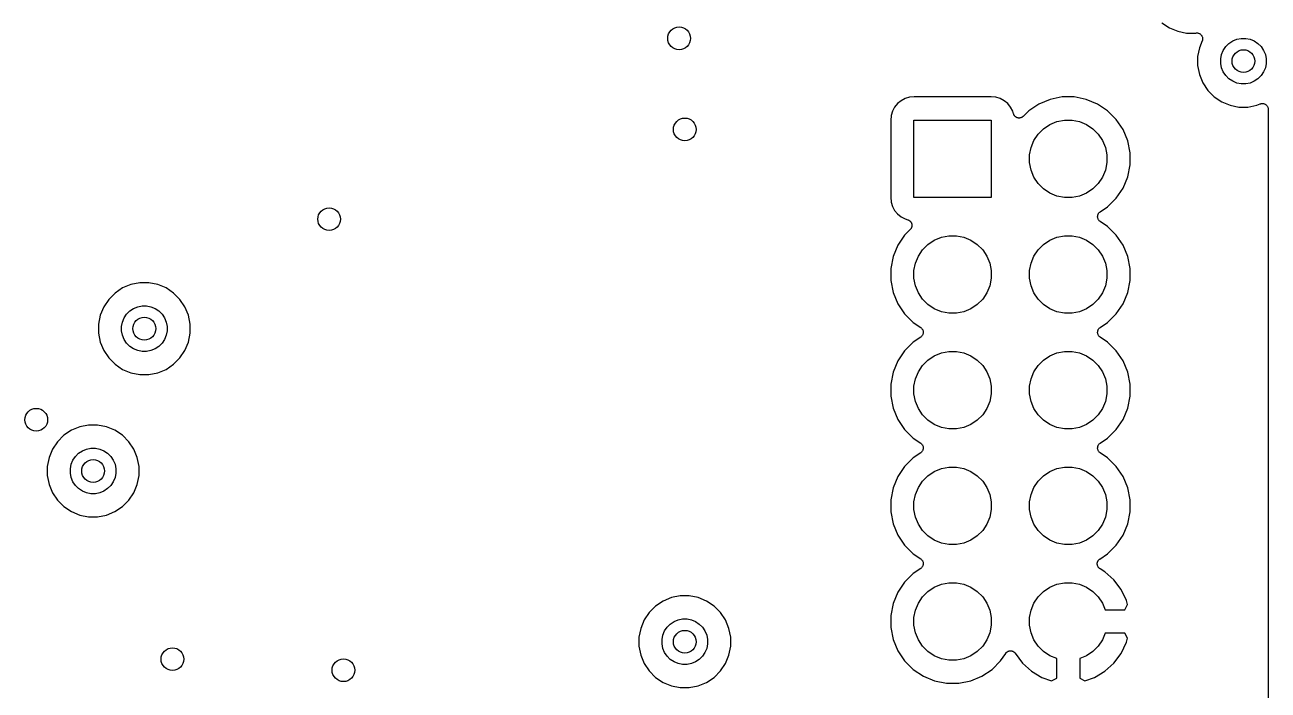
# Model space of a CAD drawing. Extents: x -4.4 to 94.4, y -84.4 to 14.4.
# Drawn here: x 67.12 to 94.44, y -41.69 to -27.08 of the extents above; entities that cross this region are included whole.
import ezdxf

# ---------------------------------------------------------------- set-up
doc = ezdxf.new("R2010")
doc.units = 0
doc.layers.add('BLACK', color=7, linetype='CONTINUOUS')

msp = doc.modelspace()

# ---------------------------------------------------------------- linework, layer by layer
at = {"layer": 'BLACK', "linetype": 'CONTINUOUS'}
for p, q in [((92.1074, -27.033), (92.2725, -27.1433)), ((92.2725, -27.1433), (92.456, -27.2193)), ((92.456, -27.2193), (92.6507, -27.258)), ((92.6507, -27.258), (92.8493, -27.258)), ((92.8493, -27.258), (92.8508, -27.2577)), ((92.8508, -27.2577), (92.852, -27.2575)), ((92.852, -27.2575), (92.8526, -27.2574)), ((92.852, -27.2575), (92.852, -27.2575)), ((92.852, -27.2575), (92.852, -27.2575)), ((92.8526, -27.2574), (92.8646, -27.2563)), ((92.8646, -27.2563), (92.8767, -27.2553)), ((92.8767, -27.2553), (92.877, -27.2553)), ((92.877, -27.2553), (92.8773, -27.2553)), ((92.8773, -27.2553), (92.8893, -27.2566)), ((92.8893, -27.2566), (92.9013, -27.2579)), ((92.9013, -27.2579), (92.9016, -27.258)), ((92.9016, -27.258), (92.9019, -27.258)), ((92.9019, -27.258), (92.9133, -27.2616)), ((92.9133, -27.2616), (92.925, -27.2653)), ((92.925, -27.2653), (92.9253, -27.2654)), ((92.9253, -27.2654), (92.9255, -27.2655)), ((92.9255, -27.2655), (92.936, -27.2712)), ((92.936, -27.2712), (92.9468, -27.2771)), ((92.9468, -27.2771), (92.947, -27.2773)), ((92.947, -27.2773), (92.9473, -27.2774)), ((92.9473, -27.2774), (92.9564, -27.2851)), ((92.9564, -27.2851), (92.9659, -27.2929)), ((92.9659, -27.2929), (92.966, -27.2931)), ((92.966, -27.2931), (92.9663, -27.2933)), ((92.9663, -27.2933), (92.9737, -27.3026)), ((92.9737, -27.3026), (92.9815, -27.3122)), ((92.9815, -27.3122), (92.9816, -27.3124)), ((92.9816, -27.3124), (92.9818, -27.3126)), ((92.9818, -27.3126), (92.9874, -27.3233)), ((92.9307, -27.581), (92.892, -27.7757)), ((92.9929, -27.4309), (92.9307, -27.581)), ((92.9874, -27.3233), (92.9931, -27.3341)), ((92.9965, -27.4192), (92.9929, -27.4309)), ((92.9931, -27.3341), (92.9932, -27.3343)), ((92.9932, -27.3343), (92.9933, -27.3346)), ((92.9933, -27.3346), (92.9967, -27.3461)), ((93, -27.4077), (92.9965, -27.4192)), ((92.9967, -27.3461), (93.0002, -27.3578)), ((93.0001, -27.4074), (93, -27.4077)), ((93.0013, -27.395), (93.0001, -27.4071)), ((93.0001, -27.4071), (93.0001, -27.4074)), ((93.0002, -27.3578), (93.0002, -27.3581)), ((93.0002, -27.3581), (93.0003, -27.3583)), ((93.0003, -27.3583), (93.0014, -27.3703)), ((93.0026, -27.383), (93.0013, -27.395)), ((93.0014, -27.3703), (93.0026, -27.3825)), ((93.0026, -27.3825), (93.0026, -27.3828)), ((93.0026, -27.3828), (93.0026, -27.383)), ((93.4569, -27.6382), (93.5116, -27.5563)), ((93.5116, -27.5563), (93.5813, -27.4866)), ((93.5813, -27.4866), (93.6632, -27.4319)), ((93.6632, -27.4319), (93.7542, -27.3942)), ((93.7542, -27.3942), (93.8508, -27.375)), ((93.8508, -27.375), (93.9493, -27.375)), ((93.9493, -27.375), (94.0459, -27.3942)), ((94.0459, -27.3942), (94.1368, -27.4319)), ((94.1368, -27.4319), (94.2187, -27.4866)), ((94.2187, -27.4866), (94.2884, -27.5563)), ((94.2884, -27.5563), (94.3431, -27.6382)), ((92.892, -27.7757), (92.892, -27.9743)), ((93.4, -27.8258), (93.4192, -27.7292)), ((93.4, -27.9242), (93.4, -27.8258)), ((93.4192, -27.7292), (93.4569, -27.6382)), ((94.3431, -27.6382), (94.3808, -27.7292)), ((94.3808, -27.7292), (94.4, -27.8258)), ((94.4, -27.8258), (94.4, -27.9242)), ((92.892, -27.9743), (92.9307, -28.169)), ((93.4192, -28.0208), (93.4, -27.9242)), ((93.4569, -28.1118), (93.4192, -28.0208)), ((93.5116, -28.1937), (93.4569, -28.1118)), ((94.3431, -28.1118), (94.2884, -28.1937)), ((94.3808, -28.0208), (94.3431, -28.1118)), ((94.4, -27.9242), (94.3808, -28.0208)), ((92.9307, -28.169), (93.0067, -28.3525)), ((93.0067, -28.3525), (93.117, -28.5176)), ((93.5813, -28.2634), (93.5116, -28.1937)), ((93.6632, -28.3181), (93.5813, -28.2634)), ((93.7542, -28.3558), (93.6632, -28.3181)), ((93.8508, -28.375), (93.7542, -28.3558)), ((93.9493, -28.375), (93.8508, -28.375)), ((94.0459, -28.3558), (93.9493, -28.375)), ((94.1368, -28.3181), (94.0459, -28.3558)), ((94.2187, -28.2634), (94.1368, -28.3181)), ((94.2884, -28.1937), (94.2187, -28.2634)), ((86.5604, -28.6694), (86.4647, -28.6984)), ((86.6662, -28.6589), (86.5604, -28.6694)), ((88.3538, -28.6589), (86.6662, -28.6589)), ((88.4596, -28.6693), (88.3538, -28.6589)), ((88.5553, -28.6984), (88.4596, -28.6693)), ((89.9162, -28.662), (89.6539, -28.7142)), ((90.1837, -28.662), (89.9162, -28.662)), ((90.4461, -28.7142), (90.1837, -28.662)), ((93.117, -28.5176), (93.2574, -28.658)), ((93.2574, -28.658), (93.4225, -28.7683)), ((86.2356, -28.8864), (86.1884, -28.9747)), ((86.2991, -28.8091), (86.2356, -28.8864)), ((86.3764, -28.7456), (86.2991, -28.8091)), ((86.4647, -28.6984), (86.3764, -28.7456)), ((88.6436, -28.7456), (88.5553, -28.6984)), ((88.7209, -28.8091), (88.6436, -28.7456)), ((88.7844, -28.8864), (88.7209, -28.8091)), ((88.8316, -28.9747), (88.7844, -28.8864)), ((89.4067, -28.8166), (89.1843, -28.9652)), ((89.6539, -28.7142), (89.4067, -28.8166)), ((90.6933, -28.8166), (90.4461, -28.7142)), ((90.9157, -28.9652), (90.6933, -28.8166)), ((93.4225, -28.7683), (93.606, -28.8443)), ((93.606, -28.8443), (93.8007, -28.883)), ((93.8007, -28.883), (93.9993, -28.883)), ((93.9993, -28.883), (94.194, -28.8443)), ((94.194, -28.8443), (94.2664, -28.8143)), ((94.2664, -28.8143), (94.2674, -28.8139)), ((94.2674, -28.8139), (94.268, -28.8136)), ((94.2674, -28.8139), (94.2674, -28.8139)), ((94.2674, -28.8139), (94.2674, -28.8139)), ((94.268, -28.8136), (94.2798, -28.8102)), ((94.2798, -28.8102), (94.2912, -28.8069)), ((94.2912, -28.8069), (94.2915, -28.8068)), ((94.2915, -28.8068), (94.2919, -28.8067)), ((94.2919, -28.8067), (94.304, -28.8057)), ((94.304, -28.8057), (94.3159, -28.8046)), ((94.3159, -28.8046), (94.3162, -28.8047)), ((94.3162, -28.8047), (94.3166, -28.8046)), ((94.3166, -28.8046), (94.3285, -28.806)), ((94.3285, -28.806), (94.3405, -28.8072)), ((94.3405, -28.8072), (94.3409, -28.8073)), ((94.3409, -28.8073), (94.3412, -28.8074)), ((94.3412, -28.8074), (94.3526, -28.811)), ((94.3526, -28.811), (94.3642, -28.8145)), ((94.3642, -28.8145), (94.3645, -28.8147)), ((94.3645, -28.8147), (94.3648, -28.8148)), ((94.3648, -28.8148), (94.3754, -28.8206)), ((94.3754, -28.8206), (94.386, -28.8263)), ((94.386, -28.8263), (94.3863, -28.8265)), ((94.3863, -28.8265), (94.3866, -28.8267)), ((94.3866, -28.8267), (94.3958, -28.8345)), ((94.3958, -28.8345), (94.4051, -28.8421)), ((94.4051, -28.8421), (94.4053, -28.8424)), ((94.4053, -28.8424), (94.4056, -28.8426)), ((94.4056, -28.8426), (94.4131, -28.852)), ((94.4131, -28.852), (94.4208, -28.8613)), ((94.4208, -28.8613), (94.4209, -28.8616)), ((94.4209, -28.8616), (94.4211, -28.8619)), ((94.4211, -28.8619), (94.4268, -28.8726)), ((94.4268, -28.8726), (94.4324, -28.8832)), ((94.4324, -28.8832), (94.4325, -28.8835)), ((94.4325, -28.8835), (94.4327, -28.8838)), ((94.4327, -28.8838), (94.4361, -28.8955)), ((94.4361, -28.8955), (94.4396, -28.907)), ((94.4396, -28.907), (94.4396, -28.9073)), ((94.4396, -28.9073), (94.4397, -28.9076)), ((94.4397, -28.9076), (94.4408, -28.9197)), ((94.4408, -28.9197), (94.442, -28.9316)), ((94.442, -28.9316), (94.442, -84.315)), ((86.1593, -29.0704), (86.1489, -29.1762)), ((86.1489, -29.1762), (86.1489, -30.8638)), ((86.1884, -28.9747), (86.1593, -29.0704)), ((86.66, -30.87), (86.66, -29.17)), ((86.66, -29.17), (88.36, -29.17)), ((88.36, -29.17), (88.36, -30.87)), ((88.85, -29.0352), (88.8316, -28.9747)), ((88.8522, -29.0407), (88.85, -29.0352)), ((88.8539, -29.0464), (88.8522, -29.0407)), ((88.857, -29.0521), (88.8539, -29.0464)), ((88.8595, -29.0581), (88.857, -29.0521)), ((88.8627, -29.0631), (88.8595, -29.0581)), ((88.8655, -29.0683), (88.8627, -29.0631)), ((88.8696, -29.0734), (88.8655, -29.0683)), ((88.8732, -29.0788), (88.8696, -29.0734)), ((88.8774, -29.083), (88.8732, -29.0788)), ((88.8811, -29.0876), (88.8774, -29.083)), ((88.8861, -29.0917), (88.8811, -29.0876)), ((88.8907, -29.0963), (88.8861, -29.0917)), ((88.8956, -29.0996), (88.8907, -29.0963)), ((88.9001, -29.1034), (88.8956, -29.0996)), ((88.9059, -29.1065), (88.9001, -29.1034)), ((88.9113, -29.1102), (88.9059, -29.1065)), ((88.9167, -29.1125), (88.9113, -29.1102)), ((88.9219, -29.1153), (88.9167, -29.1125)), ((88.9281, -29.1172), (88.9219, -29.1153)), ((88.9341, -29.1197), (88.9281, -29.1172)), ((88.9399, -29.1209), (88.9341, -29.1197)), ((88.9455, -29.1227), (88.9399, -29.1209)), ((88.952, -29.1234), (88.9455, -29.1227)), ((88.9584, -29.1247), (88.952, -29.1234)), ((88.9643, -29.1247), (88.9584, -29.1247)), ((88.9702, -29.1254), (88.9643, -29.1247)), ((88.9767, -29.1248), (88.9702, -29.1254)), ((88.9832, -29.1248), (88.9767, -29.1248)), ((88.989, -29.1237), (88.9832, -29.1248)), ((88.9949, -29.1232), (88.989, -29.1237)), ((89.0011, -29.1214), (88.9949, -29.1232)), ((89.0075, -29.1202), (89.0011, -29.1214)), ((89.013, -29.1179), (89.0075, -29.1202)), ((89.0187, -29.1163), (89.013, -29.1179)), ((89.0245, -29.1133), (89.0187, -29.1163)), ((89.0305, -29.1108), (89.0245, -29.1133)), ((89.0354, -29.1076), (89.0305, -29.1108)), ((89.0407, -29.1049), (89.0354, -29.1076)), ((89.0458, -29.1008), (89.0407, -29.1049)), ((89.0512, -29.0973), (89.0458, -29.1008)), ((89.0554, -29.0931), (89.0512, -29.0973)), ((89.0601, -29.0894), (89.0554, -29.0931)), ((89.0613, -29.0882), (89.0601, -29.0894)), ((89.1843, -28.9652), (89.0613, -29.0882)), ((89.6474, -29.2667), (89.8021, -29.2027)), ((89.8021, -29.2027), (89.9663, -29.17)), ((89.9663, -29.17), (90.1337, -29.17)), ((90.1337, -29.17), (90.2979, -29.2027)), ((90.2979, -29.2027), (90.4526, -29.2667)), ((91.1048, -29.1543), (90.9157, -28.9652)), ((91.2534, -29.3767), (91.1048, -29.1543)), ((89.2967, -29.6174), (89.3898, -29.4782)), ((89.3898, -29.4782), (89.5082, -29.3598)), ((89.5082, -29.3598), (89.6474, -29.2667)), ((90.4526, -29.2667), (90.5918, -29.3598)), ((90.5918, -29.3598), (90.7102, -29.4782)), ((90.7102, -29.4782), (90.8033, -29.6174)), ((91.3558, -29.6239), (91.2534, -29.3767)), ((89.2, -29.9363), (89.2327, -29.7721)), ((89.2327, -29.7721), (89.2967, -29.6174)), ((90.8033, -29.6174), (90.8673, -29.7721)), ((90.8673, -29.7721), (90.9, -29.9363)), ((91.408, -29.8862), (91.3558, -29.6239)), ((89.2, -30.1037), (89.2, -29.9363)), ((90.9, -29.9363), (90.9, -30.1037)), ((91.408, -30.1537), (91.408, -29.8862)), ((89.2327, -30.2679), (89.2, -30.1037)), ((89.2967, -30.4226), (89.2327, -30.2679)), ((90.8673, -30.2679), (90.8033, -30.4226)), ((90.9, -30.1037), (90.8673, -30.2679)), ((91.3558, -30.4161), (91.408, -30.1537)), ((89.3898, -30.5618), (89.2967, -30.4226)), ((89.5082, -30.6802), (89.3898, -30.5618)), ((90.7102, -30.5618), (90.5918, -30.6802)), ((90.8033, -30.4226), (90.7102, -30.5618)), ((91.2534, -30.6633), (91.3558, -30.4161)), ((86.1489, -30.8638), (86.1593, -30.9696)), ((89.6474, -30.7733), (89.5082, -30.6802)), ((89.8021, -30.8373), (89.6474, -30.7733)), ((89.9663, -30.87), (89.8021, -30.8373)), ((90.2979, -30.8373), (90.1337, -30.87)), ((90.4526, -30.7733), (90.2979, -30.8373)), ((90.5918, -30.6802), (90.4526, -30.7733)), ((91.1048, -30.8857), (91.2534, -30.6633)), ((86.1593, -30.9696), (86.1884, -31.0653)), ((86.1884, -31.0653), (86.2356, -31.1536)), ((88.36, -30.87), (86.66, -30.87)), ((90.1337, -30.87), (89.9663, -30.87)), ((90.7517, -31.1844), (90.9157, -31.0748)), ((90.9157, -31.0748), (91.1048, -30.8857)), ((86.2356, -31.1536), (86.2991, -31.2309)), ((86.2991, -31.2309), (86.3764, -31.2944)), ((86.3764, -31.2944), (86.4647, -31.3416)), ((86.4647, -31.3416), (86.5252, -31.36)), ((86.5252, -31.36), (86.5269, -31.3605)), ((86.5269, -31.3605), (86.5324, -31.3628)), ((86.5324, -31.3628), (86.538, -31.3646)), ((86.538, -31.3646), (86.5437, -31.3677)), ((86.5437, -31.3677), (86.5497, -31.3703)), ((86.5497, -31.3703), (86.5546, -31.3737)), ((86.5546, -31.3737), (86.5598, -31.3765)), ((86.5598, -31.3765), (86.5648, -31.3806)), ((86.5648, -31.3806), (86.5701, -31.3843)), ((86.5701, -31.3843), (86.5743, -31.3886)), ((86.5743, -31.3886), (86.5788, -31.3923)), ((86.5788, -31.3923), (86.5829, -31.3974)), ((86.5829, -31.3974), (86.5875, -31.4021)), ((86.5875, -31.4021), (86.5907, -31.407)), ((86.5907, -31.407), (86.5944, -31.4116)), ((86.5944, -31.4116), (86.5974, -31.4174)), ((90.6952, -31.2888), (90.6965, -31.2769)), ((90.6953, -31.2891), (90.6952, -31.2888)), ((90.6952, -31.2894), (90.6953, -31.2891)), ((90.6964, -31.3016), (90.6952, -31.2894)), ((90.6974, -31.3135), (90.6964, -31.3016)), ((90.6965, -31.2769), (90.6978, -31.2648)), ((90.6975, -31.3138), (90.6974, -31.3135)), ((90.6976, -31.3141), (90.6975, -31.3138)), ((90.701, -31.3258), (90.6976, -31.3141)), ((90.6978, -31.2648), (90.6979, -31.2645)), ((90.6979, -31.2641), (90.7015, -31.2527)), ((90.6979, -31.2645), (90.6979, -31.2641)), ((90.7044, -31.3373), (90.701, -31.3258)), ((90.7015, -31.2527), (90.705, -31.2411)), ((90.7045, -31.3376), (90.7044, -31.3373)), ((90.7046, -31.3379), (90.7045, -31.3376)), ((90.7102, -31.3486), (90.7046, -31.3379)), ((90.705, -31.2411), (90.7052, -31.2408)), ((90.7052, -31.2408), (90.7053, -31.2405)), ((90.7053, -31.2405), (90.7111, -31.2299)), ((90.7158, -31.3593), (90.7102, -31.3486)), ((90.7111, -31.2299), (90.7168, -31.2193)), ((90.716, -31.3595), (90.7158, -31.3593)), ((90.7162, -31.3598), (90.716, -31.3595)), ((90.7237, -31.3691), (90.7162, -31.3598)), ((90.7168, -31.2193), (90.717, -31.219)), ((90.717, -31.219), (90.7171, -31.2187)), ((90.7171, -31.2187), (90.7249, -31.2094)), ((90.7313, -31.3786), (90.7237, -31.3691)), ((90.7249, -31.2094), (90.7325, -31.2001)), ((90.7315, -31.3788), (90.7313, -31.3786)), ((90.7317, -31.3791), (90.7315, -31.3788)), ((90.7409, -31.3867), (90.7317, -31.3791)), ((90.7325, -31.2001), (90.7328, -31.1999)), ((90.7328, -31.1999), (90.733, -31.1996)), ((90.733, -31.1996), (90.7424, -31.192)), ((90.7502, -31.3946), (90.7409, -31.3867)), ((90.7424, -31.192), (90.7517, -31.1844)), ((90.7507, -31.395), (90.7502, -31.3946)), ((90.7508, -31.395), (90.7507, -31.395)), ((90.7517, -31.3956), (90.7508, -31.395)), ((90.7508, -31.395), (90.7508, -31.395)), ((90.9157, -31.5052), (90.7517, -31.3956)), ((86.5782, -31.5713), (86.4552, -31.6943)), ((86.5819, -31.5668), (86.5782, -31.5713)), ((86.5861, -31.5626), (86.5819, -31.5668)), ((86.5898, -31.5572), (86.5861, -31.5626)), ((86.5939, -31.5522), (86.5898, -31.5572)), ((86.5967, -31.547), (86.5939, -31.5522)), ((86.6, -31.5421), (86.5967, -31.547)), ((86.5974, -31.4174), (86.601, -31.4228)), ((86.6026, -31.5361), (86.6, -31.5421)), ((86.601, -31.4228), (86.6032, -31.4283)), ((86.6056, -31.5303), (86.6026, -31.5361)), ((86.6032, -31.4283), (86.606, -31.4335)), ((86.6074, -31.5247), (86.6056, -31.5303)), ((86.606, -31.4335), (86.6078, -31.4398)), ((86.6097, -31.5192), (86.6074, -31.5247)), ((86.6078, -31.4398), (86.6103, -31.4458)), ((86.611, -31.5128), (86.6097, -31.5192)), ((86.6103, -31.4458), (86.6114, -31.4516)), ((86.6129, -31.5066), (86.611, -31.5128)), ((86.6114, -31.4516), (86.613, -31.4573)), ((86.6135, -31.5007), (86.6129, -31.5066)), ((86.613, -31.4573), (86.6137, -31.4638)), ((86.6147, -31.495), (86.6135, -31.5007)), ((86.6137, -31.4638), (86.6149, -31.4702)), ((86.6154, -31.482), (86.6147, -31.4884)), ((86.6147, -31.4884), (86.6147, -31.495)), ((86.6149, -31.4702), (86.6148, -31.4761)), ((86.6148, -31.4761), (86.6154, -31.482)), ((91.1048, -31.6943), (90.9157, -31.5052)), ((86.3066, -31.9167), (86.2042, -32.1639)), ((86.4552, -31.6943), (86.3066, -31.9167)), ((86.8498, -32.0182), (86.9682, -31.8998)), ((86.9682, -31.8998), (87.1074, -31.8067)), ((87.1074, -31.8067), (87.2621, -31.7427)), ((87.2621, -31.7427), (87.4263, -31.71)), ((87.4263, -31.71), (87.5937, -31.71)), ((87.5937, -31.71), (87.7579, -31.7427)), ((87.7579, -31.7427), (87.9126, -31.8067)), ((87.9126, -31.8067), (88.0518, -31.8998)), ((88.0518, -31.8998), (88.1702, -32.0182)), ((89.3898, -32.0182), (89.5082, -31.8998)), ((89.5082, -31.8998), (89.6474, -31.8067)), ((89.6474, -31.8067), (89.8021, -31.7427)), ((89.8021, -31.7427), (89.9663, -31.71)), ((89.9663, -31.71), (90.1337, -31.71)), ((90.1337, -31.71), (90.2979, -31.7427)), ((90.2979, -31.7427), (90.4526, -31.8067)), ((90.4526, -31.8067), (90.5918, -31.8998)), ((90.5918, -31.8998), (90.7102, -32.0182)), ((91.2534, -31.9167), (91.1048, -31.6943)), ((91.3558, -32.1639), (91.2534, -31.9167)), ((86.2042, -32.1639), (86.152, -32.4262)), ((86.6927, -32.3121), (86.7567, -32.1574)), ((86.7567, -32.1574), (86.8498, -32.0182)), ((88.1702, -32.0182), (88.2633, -32.1574)), ((88.2633, -32.1574), (88.3273, -32.3121)), ((89.2327, -32.3121), (89.2967, -32.1574)), ((89.2967, -32.1574), (89.3898, -32.0182)), ((90.7102, -32.0182), (90.8033, -32.1574)), ((90.8033, -32.1574), (90.8673, -32.3121)), ((91.408, -32.4262), (91.3558, -32.1639)), ((86.152, -32.4262), (86.152, -32.6938)), ((86.66, -32.4763), (86.6927, -32.3121)), ((86.66, -32.6437), (86.66, -32.4763)), ((88.3273, -32.3121), (88.36, -32.4763)), ((88.36, -32.4763), (88.36, -32.6437)), ((89.2, -32.4763), (89.2327, -32.3121)), ((89.2, -32.6437), (89.2, -32.4763)), ((90.8673, -32.3121), (90.9, -32.4763)), ((90.9, -32.4763), (90.9, -32.6437)), ((91.408, -32.6938), (91.408, -32.4262)), ((69.6507, -32.742), (69.456, -32.7807)), ((69.8493, -32.742), (69.6507, -32.742)), ((70.044, -32.7807), (69.8493, -32.742)), ((86.152, -32.6938), (86.2042, -32.9561)), ((86.6927, -32.8079), (86.66, -32.6437)), ((88.36, -32.6437), (88.3273, -32.8079)), ((89.2327, -32.8079), (89.2, -32.6437)), ((90.9, -32.6437), (90.8673, -32.8079)), ((91.3558, -32.9561), (91.408, -32.6938)), ((69.1074, -32.967), (68.967, -33.1074)), ((69.2725, -32.8567), (69.1074, -32.967)), ((69.456, -32.7807), (69.2725, -32.8567)), ((70.2275, -32.8567), (70.044, -32.7807)), ((70.3926, -32.967), (70.2275, -32.8567)), ((70.533, -33.1074), (70.3926, -32.967)), ((86.2042, -32.9561), (86.3066, -33.2033)), ((86.7567, -32.9626), (86.6927, -32.8079)), ((86.8498, -33.1018), (86.7567, -32.9626)), ((88.2633, -32.9626), (88.1702, -33.1018)), ((88.3273, -32.8079), (88.2633, -32.9626)), ((89.2967, -32.9626), (89.2327, -32.8079)), ((89.3898, -33.1018), (89.2967, -32.9626)), ((90.8033, -32.9626), (90.7102, -33.1018)), ((90.8673, -32.8079), (90.8033, -32.9626)), ((91.2534, -33.2033), (91.3558, -32.9561)), ((68.8567, -33.2725), (68.7807, -33.456)), ((68.967, -33.1074), (68.8567, -33.2725)), ((69.4313, -33.3616), (69.5132, -33.3069)), ((69.5132, -33.3069), (69.6042, -33.2692)), ((69.6042, -33.2692), (69.7008, -33.25)), ((69.7008, -33.25), (69.7992, -33.25)), ((69.7992, -33.25), (69.8958, -33.2692)), ((69.8958, -33.2692), (69.9868, -33.3069)), ((69.9868, -33.3069), (70.0687, -33.3616)), ((70.6433, -33.2725), (70.533, -33.1074)), ((70.7193, -33.456), (70.6433, -33.2725)), ((86.3066, -33.2033), (86.4552, -33.4257)), ((86.9682, -33.2202), (86.8498, -33.1018)), ((87.1074, -33.3133), (86.9682, -33.2202)), ((87.2621, -33.3773), (87.1074, -33.3133)), ((87.9126, -33.3133), (87.7579, -33.3773)), ((88.0518, -33.2202), (87.9126, -33.3133)), ((88.1702, -33.1018), (88.0518, -33.2202)), ((89.5082, -33.2202), (89.3898, -33.1018)), ((89.6474, -33.3133), (89.5082, -33.2202)), ((89.8021, -33.3773), (89.6474, -33.3133)), ((90.4526, -33.3133), (90.2979, -33.3773)), ((90.5918, -33.2202), (90.4526, -33.3133)), ((90.7102, -33.1018), (90.5918, -33.2202)), ((91.1048, -33.4257), (91.2534, -33.2033)), ((68.7807, -33.456), (68.742, -33.6507)), ((69.2692, -33.6042), (69.3069, -33.5132)), ((69.3069, -33.5132), (69.3616, -33.4313)), ((69.3616, -33.4313), (69.4313, -33.3616)), ((70.0687, -33.3616), (70.1384, -33.4313)), ((70.1384, -33.4313), (70.1931, -33.5132)), ((70.1931, -33.5132), (70.2308, -33.6042)), ((70.758, -33.6507), (70.7193, -33.456)), ((86.4552, -33.4257), (86.6443, -33.6148)), ((87.4263, -33.41), (87.2621, -33.3773)), ((87.5937, -33.41), (87.4263, -33.41)), ((87.7579, -33.3773), (87.5937, -33.41)), ((89.9663, -33.41), (89.8021, -33.3773)), ((90.1337, -33.41), (89.9663, -33.41)), ((90.2979, -33.3773), (90.1337, -33.41)), ((90.9157, -33.6148), (91.1048, -33.4257)), ((68.742, -33.6507), (68.742, -33.8493)), ((68.742, -33.8493), (68.7807, -34.044)), ((69.25, -33.7008), (69.2692, -33.6042)), ((69.25, -33.7992), (69.25, -33.7008)), ((69.2692, -33.8958), (69.25, -33.7992)), ((70.2308, -33.6042), (70.25, -33.7008)), ((70.25, -33.7992), (70.2308, -33.8958)), ((70.25, -33.7008), (70.25, -33.7992)), ((70.7193, -34.044), (70.758, -33.8493)), ((70.758, -33.8493), (70.758, -33.6507)), ((86.6443, -33.6148), (86.8083, -33.7244)), ((86.8083, -33.7244), (86.8092, -33.725)), ((86.8092, -33.725), (86.8092, -33.725)), ((86.8092, -33.725), (86.8092, -33.725)), ((86.8092, -33.725), (86.8098, -33.7254)), ((86.8098, -33.7254), (86.8192, -33.7333)), ((86.8192, -33.7333), (86.8283, -33.7409)), ((86.8283, -33.7409), (86.8285, -33.7412)), ((86.8285, -33.7412), (86.8287, -33.7414)), ((86.8287, -33.7414), (86.8363, -33.7508)), ((86.8363, -33.7508), (86.8438, -33.7602)), ((86.8438, -33.7602), (86.844, -33.7605)), ((86.844, -33.7605), (86.8442, -33.7607)), ((86.8442, -33.7607), (86.8498, -33.7714)), ((86.8498, -33.7714), (86.8554, -33.7821)), ((86.8585, -33.8672), (86.855, -33.8789)), ((86.8554, -33.7821), (86.8555, -33.7824)), ((86.8555, -33.7824), (86.8556, -33.7827)), ((86.8556, -33.7827), (86.859, -33.7943)), ((86.8621, -33.8559), (86.8585, -33.8672)), ((86.859, -33.7943), (86.8624, -33.8059)), ((86.8622, -33.8552), (86.8621, -33.8555)), ((86.8621, -33.8555), (86.8621, -33.8559)), ((86.8635, -33.8432), (86.8622, -33.8552)), ((86.8624, -33.8059), (86.8625, -33.8062)), ((86.8625, -33.8062), (86.8626, -33.8065)), ((86.8626, -33.8065), (86.8636, -33.8185)), ((86.8648, -33.8312), (86.8635, -33.8432)), ((86.8636, -33.8185), (86.8648, -33.8306)), ((86.8648, -33.8306), (86.8647, -33.8309)), ((86.8647, -33.8309), (86.8648, -33.8312)), ((90.6952, -33.8288), (90.6965, -33.8169)), ((90.6953, -33.8291), (90.6952, -33.8288)), ((90.6952, -33.8294), (90.6953, -33.8291)), ((90.6964, -33.8415), (90.6952, -33.8294)), ((90.6974, -33.8535), (90.6964, -33.8415)), ((90.6965, -33.8169), (90.6978, -33.8048)), ((90.6975, -33.8538), (90.6974, -33.8535)), ((90.6976, -33.8541), (90.6975, -33.8538)), ((90.701, -33.8658), (90.6976, -33.8541)), ((90.6978, -33.8048), (90.6979, -33.8045)), ((90.6979, -33.8041), (90.7015, -33.7927)), ((90.6979, -33.8045), (90.6979, -33.8041)), ((90.7044, -33.8773), (90.701, -33.8658)), ((90.7015, -33.7927), (90.705, -33.7811)), ((90.705, -33.7811), (90.7052, -33.7808)), ((90.7052, -33.7808), (90.7053, -33.7805)), ((90.7053, -33.7805), (90.7111, -33.7699)), ((90.7111, -33.7699), (90.7168, -33.7593)), ((90.7168, -33.7593), (90.717, -33.759)), ((90.717, -33.759), (90.7171, -33.7587)), ((90.7171, -33.7587), (90.7249, -33.7494)), ((90.7249, -33.7494), (90.7325, -33.7401)), ((90.7325, -33.7401), (90.7328, -33.7399)), ((90.7328, -33.7399), (90.733, -33.7396)), ((90.733, -33.7396), (90.7424, -33.732)), ((90.7424, -33.732), (90.7517, -33.7244)), ((90.7517, -33.7244), (90.9157, -33.6148)), ((68.7807, -34.044), (68.8567, -34.2275)), ((69.3069, -33.9868), (69.2692, -33.8958)), ((69.3616, -34.0687), (69.3069, -33.9868)), ((69.4313, -34.1384), (69.3616, -34.0687)), ((69.5132, -34.1931), (69.4313, -34.1384)), ((70.0687, -34.1384), (69.9868, -34.1931)), ((70.1384, -34.0687), (70.0687, -34.1384)), ((70.1931, -33.9868), (70.1384, -34.0687)), ((70.2308, -33.8958), (70.1931, -33.9868)), ((70.6433, -34.2275), (70.7193, -34.044)), ((86.6443, -34.0452), (86.4552, -34.2343)), ((86.8083, -33.9356), (86.6443, -34.0452)), ((86.8177, -33.9279), (86.8083, -33.9356)), ((86.827, -33.9203), (86.8177, -33.9279)), ((86.8272, -33.9201), (86.827, -33.9203)), ((86.8275, -33.9199), (86.8272, -33.9201)), ((86.8352, -33.9105), (86.8275, -33.9199)), ((86.8429, -33.9013), (86.8352, -33.9105)), ((86.843, -33.901), (86.8429, -33.9013)), ((86.8432, -33.9007), (86.843, -33.901)), ((86.849, -33.89), (86.8432, -33.9007)), ((86.8547, -33.8795), (86.849, -33.89)), ((86.8548, -33.8792), (86.8547, -33.8795)), ((86.855, -33.8789), (86.8548, -33.8792)), ((90.7045, -33.8776), (90.7044, -33.8773)), ((90.7046, -33.8779), (90.7045, -33.8776)), ((90.7102, -33.8886), (90.7046, -33.8779)), ((90.7158, -33.8993), (90.7102, -33.8886)), ((90.716, -33.8995), (90.7158, -33.8993)), ((90.7162, -33.8998), (90.716, -33.8995)), ((90.7237, -33.9091), (90.7162, -33.8998)), ((90.7313, -33.9186), (90.7237, -33.9091)), ((90.7315, -33.9188), (90.7313, -33.9186)), ((90.7317, -33.9191), (90.7315, -33.9188)), ((90.7409, -33.9267), (90.7317, -33.9191)), ((90.7502, -33.9346), (90.7409, -33.9267)), ((90.7507, -33.935), (90.7502, -33.9346)), ((90.7508, -33.935), (90.7507, -33.935)), ((90.7517, -33.9356), (90.7508, -33.935)), ((90.7508, -33.935), (90.7508, -33.935)), ((90.9157, -34.0452), (90.7517, -33.9356)), ((91.1048, -34.2343), (90.9157, -34.0452)), ((68.8567, -34.2275), (68.967, -34.3926)), ((68.967, -34.3926), (69.1074, -34.533)), ((69.6042, -34.2308), (69.5132, -34.1931)), ((69.7008, -34.25), (69.6042, -34.2308)), ((69.7992, -34.25), (69.7008, -34.25)), ((69.8958, -34.2308), (69.7992, -34.25)), ((69.9868, -34.1931), (69.8958, -34.2308)), ((70.3926, -34.533), (70.533, -34.3926)), ((70.533, -34.3926), (70.6433, -34.2275)), ((86.4552, -34.2343), (86.3066, -34.4567)), ((86.9682, -34.4398), (87.1074, -34.3467)), ((87.1074, -34.3467), (87.2621, -34.2827)), ((87.2621, -34.2827), (87.4263, -34.25)), ((87.4263, -34.25), (87.5937, -34.25)), ((87.5937, -34.25), (87.7579, -34.2827)), ((87.7579, -34.2827), (87.9126, -34.3467)), ((87.9126, -34.3467), (88.0518, -34.4398)), ((89.5082, -34.4398), (89.6474, -34.3467)), ((89.6474, -34.3467), (89.8021, -34.2827)), ((89.8021, -34.2827), (89.9663, -34.25)), ((89.9663, -34.25), (90.1337, -34.25)), ((90.1337, -34.25), (90.2979, -34.2827)), ((90.2979, -34.2827), (90.4526, -34.3467)), ((90.4526, -34.3467), (90.5918, -34.4398)), ((91.2534, -34.4567), (91.1048, -34.2343)), ((69.1074, -34.533), (69.2725, -34.6433)), ((69.2725, -34.6433), (69.456, -34.7193)), ((70.044, -34.7193), (70.2275, -34.6433)), ((70.2275, -34.6433), (70.3926, -34.533)), ((86.3066, -34.4567), (86.2042, -34.7039)), ((86.7567, -34.6974), (86.8498, -34.5582)), ((86.8498, -34.5582), (86.9682, -34.4398)), ((88.0518, -34.4398), (88.1702, -34.5582)), ((88.1702, -34.5582), (88.2633, -34.6974)), ((89.2967, -34.6974), (89.3898, -34.5582)), ((89.3898, -34.5582), (89.5082, -34.4398)), ((90.5918, -34.4398), (90.7102, -34.5582)), ((90.7102, -34.5582), (90.8033, -34.6974)), ((91.3558, -34.7039), (91.2534, -34.4567)), ((69.456, -34.7193), (69.6507, -34.758)), ((69.6507, -34.758), (69.8493, -34.758)), ((69.8493, -34.758), (70.044, -34.7193)), ((86.2042, -34.7039), (86.152, -34.9662)), ((86.66, -35.0163), (86.6927, -34.8521)), ((86.6927, -34.8521), (86.7567, -34.6974)), ((88.2633, -34.6974), (88.3273, -34.8521)), ((88.3273, -34.8521), (88.36, -35.0163)), ((89.2, -35.0163), (89.2327, -34.8521)), ((89.2327, -34.8521), (89.2967, -34.6974)), ((90.8033, -34.6974), (90.8673, -34.8521)), ((90.8673, -34.8521), (90.9, -35.0163)), ((91.408, -34.9662), (91.3558, -34.7039)), ((86.152, -34.9662), (86.152, -35.2338)), ((86.152, -35.2338), (86.2042, -35.4961)), ((86.66, -35.1837), (86.66, -35.0163)), ((86.6927, -35.3479), (86.66, -35.1837)), ((88.36, -35.1837), (88.3273, -35.3479)), ((88.36, -35.0163), (88.36, -35.1837)), ((89.2, -35.1837), (89.2, -35.0163)), ((89.2327, -35.3479), (89.2, -35.1837)), ((90.9, -35.1837), (90.8673, -35.3479)), ((90.9, -35.0163), (90.9, -35.1837)), ((91.3558, -35.4961), (91.408, -35.2338)), ((91.408, -35.2338), (91.408, -34.9662)), ((86.2042, -35.4961), (86.3066, -35.7433)), ((86.7567, -35.5026), (86.6927, -35.3479)), ((86.8498, -35.6418), (86.7567, -35.5026)), ((88.2633, -35.5026), (88.1702, -35.6418)), ((88.3273, -35.3479), (88.2633, -35.5026)), ((89.2967, -35.5026), (89.2327, -35.3479)), ((89.3898, -35.6418), (89.2967, -35.5026)), ((90.8033, -35.5026), (90.7102, -35.6418)), ((90.8673, -35.3479), (90.8033, -35.5026)), ((91.2534, -35.7433), (91.3558, -35.4961)), ((86.3066, -35.7433), (86.4552, -35.9657)), ((86.9682, -35.7602), (86.8498, -35.6418)), ((87.1074, -35.8533), (86.9682, -35.7602)), ((88.0518, -35.7602), (87.9126, -35.8533)), ((88.1702, -35.6418), (88.0518, -35.7602)), ((89.5082, -35.7602), (89.3898, -35.6418)), ((89.6474, -35.8533), (89.5082, -35.7602)), ((90.5918, -35.7602), (90.4526, -35.8533)), ((90.7102, -35.6418), (90.5918, -35.7602)), ((91.1048, -35.9657), (91.2534, -35.7433)), ((68.1475, -35.9817), (67.9824, -36.092)), ((68.331, -35.9057), (68.1475, -35.9817)), ((68.5257, -35.867), (68.331, -35.9057)), ((68.7243, -35.867), (68.5257, -35.867)), ((68.919, -35.9057), (68.7243, -35.867)), ((69.1025, -35.9817), (68.919, -35.9057)), ((69.2676, -36.092), (69.1025, -35.9817)), ((86.4552, -35.9657), (86.6443, -36.1548)), ((87.2621, -35.9173), (87.1074, -35.8533)), ((87.4263, -35.95), (87.2621, -35.9173)), ((87.5937, -35.95), (87.4263, -35.95)), ((87.7579, -35.9173), (87.5937, -35.95)), ((87.9126, -35.8533), (87.7579, -35.9173)), ((89.8021, -35.9173), (89.6474, -35.8533)), ((89.9663, -35.95), (89.8021, -35.9173)), ((90.1337, -35.95), (89.9663, -35.95)), ((90.2979, -35.9173), (90.1337, -35.95)), ((90.4526, -35.8533), (90.2979, -35.9173)), ((90.9157, -36.1548), (91.1048, -35.9657)), ((67.842, -36.2324), (67.7317, -36.3975)), ((67.9824, -36.092), (67.842, -36.2324)), ((69.408, -36.2324), (69.2676, -36.092)), ((69.5183, -36.3975), (69.408, -36.2324)), ((86.6443, -36.1548), (86.8083, -36.2644)), ((86.8083, -36.2644), (86.8092, -36.265)), ((86.8092, -36.265), (86.8092, -36.265)), ((86.8092, -36.265), (86.8092, -36.265)), ((86.8092, -36.265), (86.8098, -36.2654)), ((86.8098, -36.2654), (86.8192, -36.2733)), ((86.8192, -36.2733), (86.8283, -36.2809)), ((86.8283, -36.2809), (86.8285, -36.2812)), ((86.8285, -36.2812), (86.8287, -36.2814)), ((86.8287, -36.2814), (86.8363, -36.2908)), ((86.8363, -36.2908), (86.8438, -36.3002)), ((86.8438, -36.3002), (86.844, -36.3005)), ((86.844, -36.3005), (86.8442, -36.3007)), ((86.8442, -36.3007), (86.8498, -36.3114)), ((86.8498, -36.3114), (86.8554, -36.3221)), ((86.8554, -36.3221), (86.8555, -36.3224)), ((86.8555, -36.3224), (86.8556, -36.3227)), ((86.8556, -36.3227), (86.859, -36.3343)), ((90.7015, -36.3327), (90.705, -36.3211)), ((90.705, -36.3211), (90.7052, -36.3208)), ((90.7052, -36.3208), (90.7053, -36.3205)), ((90.7053, -36.3205), (90.7111, -36.3099)), ((90.7111, -36.3099), (90.7168, -36.2993)), ((90.7168, -36.2993), (90.717, -36.299)), ((90.717, -36.299), (90.7171, -36.2987)), ((90.7171, -36.2987), (90.7249, -36.2894)), ((90.7249, -36.2894), (90.7325, -36.2801)), ((90.7325, -36.2801), (90.7328, -36.2799)), ((90.7328, -36.2799), (90.733, -36.2796)), ((90.733, -36.2796), (90.7424, -36.272)), ((90.7424, -36.272), (90.7517, -36.2644)), ((90.7517, -36.2644), (90.9157, -36.1548)), ((67.6557, -36.581), (67.617, -36.7757)), ((67.7317, -36.3975), (67.6557, -36.581)), ((68.1819, -36.6382), (68.2366, -36.5563)), ((68.2366, -36.5563), (68.3063, -36.4866)), ((68.3063, -36.4866), (68.3882, -36.4319)), ((68.3882, -36.4319), (68.4792, -36.3942)), ((68.4792, -36.3942), (68.5758, -36.375)), ((68.5758, -36.375), (68.6742, -36.375)), ((68.6742, -36.375), (68.7708, -36.3942)), ((68.7708, -36.3942), (68.8618, -36.4319)), ((68.8618, -36.4319), (68.9437, -36.4866)), ((68.9437, -36.4866), (69.0134, -36.5563)), ((69.0134, -36.5563), (69.0681, -36.6382)), ((69.5943, -36.581), (69.5183, -36.3975)), ((69.633, -36.7757), (69.5943, -36.581)), ((86.6443, -36.5852), (86.4552, -36.7743)), ((86.8083, -36.4756), (86.6443, -36.5852)), ((86.8177, -36.4679), (86.8083, -36.4756)), ((86.827, -36.4603), (86.8177, -36.4679)), ((86.8272, -36.4601), (86.827, -36.4603)), ((86.8275, -36.4599), (86.8272, -36.4601)), ((86.8352, -36.4505), (86.8275, -36.4599)), ((86.8429, -36.4413), (86.8352, -36.4505)), ((86.843, -36.441), (86.8429, -36.4413)), ((86.8432, -36.4407), (86.843, -36.441)), ((86.849, -36.43), (86.8432, -36.4407)), ((86.8547, -36.4195), (86.849, -36.43)), ((86.8548, -36.4192), (86.8547, -36.4195)), ((86.855, -36.4189), (86.8548, -36.4192)), ((86.8586, -36.4072), (86.855, -36.4189)), ((86.8621, -36.3959), (86.8586, -36.4072)), ((86.859, -36.3343), (86.8624, -36.3459)), ((86.8622, -36.3952), (86.8621, -36.3955)), ((86.8621, -36.3955), (86.8621, -36.3959)), ((86.8635, -36.3832), (86.8622, -36.3952)), ((86.8624, -36.3459), (86.8625, -36.3462)), ((86.8625, -36.3462), (86.8626, -36.3465)), ((86.8626, -36.3465), (86.8636, -36.3585)), ((86.8648, -36.3712), (86.8635, -36.3832)), ((86.8636, -36.3585), (86.8648, -36.3706)), ((86.8648, -36.3706), (86.8647, -36.3709)), ((86.8647, -36.3709), (86.8648, -36.3712)), ((90.6952, -36.3688), (90.6965, -36.3569)), ((90.6953, -36.3691), (90.6952, -36.3688)), ((90.6952, -36.3694), (90.6953, -36.3691)), ((90.6964, -36.3815), (90.6952, -36.3694)), ((90.6974, -36.3935), (90.6964, -36.3815)), ((90.6965, -36.3569), (90.6978, -36.3448)), ((90.6975, -36.3938), (90.6974, -36.3935)), ((90.6976, -36.3941), (90.6975, -36.3938)), ((90.701, -36.4058), (90.6976, -36.3941)), ((90.6978, -36.3448), (90.6979, -36.3445)), ((90.6979, -36.3441), (90.7015, -36.3327)), ((90.6979, -36.3445), (90.6979, -36.3441)), ((90.7044, -36.4173), (90.701, -36.4058)), ((90.7045, -36.4176), (90.7044, -36.4173)), ((90.7046, -36.4179), (90.7045, -36.4176)), ((90.7102, -36.4286), (90.7046, -36.4179)), ((90.7158, -36.4393), (90.7102, -36.4286)), ((90.716, -36.4395), (90.7158, -36.4393)), ((90.7162, -36.4398), (90.716, -36.4395)), ((90.7237, -36.4491), (90.7162, -36.4398)), ((90.7313, -36.4586), (90.7237, -36.4491)), ((90.7315, -36.4588), (90.7313, -36.4586)), ((90.7317, -36.4591), (90.7315, -36.4588)), ((90.7409, -36.4667), (90.7317, -36.4591)), ((90.7502, -36.4746), (90.7409, -36.4667)), ((90.7507, -36.475), (90.7502, -36.4746)), ((90.7508, -36.475), (90.7507, -36.475)), ((90.7517, -36.4756), (90.7508, -36.475)), ((90.7508, -36.475), (90.7508, -36.475)), ((90.9157, -36.5852), (90.7517, -36.4756)), ((91.1048, -36.7743), (90.9157, -36.5852)), ((67.617, -36.7757), (67.617, -36.9743)), ((68.125, -36.8258), (68.1442, -36.7292)), ((68.125, -36.9242), (68.125, -36.8258)), ((68.1442, -36.7292), (68.1819, -36.6382)), ((69.0681, -36.6382), (69.1058, -36.7292)), ((69.1058, -36.7292), (69.125, -36.8258)), ((69.125, -36.8258), (69.125, -36.9242)), ((69.633, -36.9743), (69.633, -36.7757)), ((86.4552, -36.7743), (86.3066, -36.9967)), ((87.1074, -36.8867), (87.2621, -36.8227)), ((87.2621, -36.8227), (87.4263, -36.79)), ((87.4263, -36.79), (87.5937, -36.79)), ((87.5937, -36.79), (87.7579, -36.8227)), ((87.7579, -36.8227), (87.9126, -36.8867)), ((89.6474, -36.8867), (89.8021, -36.8227)), ((89.8021, -36.8227), (89.9663, -36.79)), ((89.9663, -36.79), (90.1337, -36.79)), ((90.1337, -36.79), (90.2979, -36.8227)), ((90.2979, -36.8227), (90.4526, -36.8867)), ((91.2534, -36.9967), (91.1048, -36.7743)), ((67.617, -36.9743), (67.6557, -37.169)), ((68.1442, -37.0208), (68.125, -36.9242)), ((68.1819, -37.1118), (68.1442, -37.0208)), ((68.2366, -37.1937), (68.1819, -37.1118)), ((69.0681, -37.1118), (69.0134, -37.1937)), ((69.1058, -37.0208), (69.0681, -37.1118)), ((69.125, -36.9242), (69.1058, -37.0208)), ((69.5943, -37.169), (69.633, -36.9743)), ((86.3066, -36.9967), (86.2042, -37.2439)), ((86.7567, -37.2374), (86.8498, -37.0982)), ((86.8498, -37.0982), (86.9682, -36.9798)), ((86.9682, -36.9798), (87.1074, -36.8867)), ((87.9126, -36.8867), (88.0518, -36.9798)), ((88.0518, -36.9798), (88.1702, -37.0982)), ((88.1702, -37.0982), (88.2633, -37.2374)), ((89.2967, -37.2374), (89.3898, -37.0982)), ((89.3898, -37.0982), (89.5082, -36.9798)), ((89.5082, -36.9798), (89.6474, -36.8867)), ((90.4526, -36.8867), (90.5918, -36.9798)), ((90.5918, -36.9798), (90.7102, -37.0982)), ((90.7102, -37.0982), (90.8033, -37.2374)), ((91.3558, -37.2439), (91.2534, -36.9967)), ((67.6557, -37.169), (67.7317, -37.3525)), ((67.7317, -37.3525), (67.842, -37.5176)), ((68.3063, -37.2634), (68.2366, -37.1937)), ((68.3882, -37.3181), (68.3063, -37.2634)), ((68.4792, -37.3558), (68.3882, -37.3181)), ((68.5758, -37.375), (68.4792, -37.3558)), ((68.6742, -37.375), (68.5758, -37.375)), ((68.7708, -37.3558), (68.6742, -37.375)), ((68.8618, -37.3181), (68.7708, -37.3558)), ((68.9437, -37.2634), (68.8618, -37.3181)), ((69.0134, -37.1937), (68.9437, -37.2634)), ((69.408, -37.5176), (69.5183, -37.3525)), ((69.5183, -37.3525), (69.5943, -37.169)), ((86.2042, -37.2439), (86.152, -37.5063)), ((86.66, -37.5563), (86.6927, -37.3921)), ((86.6927, -37.3921), (86.7567, -37.2374)), ((88.2633, -37.2374), (88.3273, -37.3921)), ((88.3273, -37.3921), (88.36, -37.5563)), ((89.2, -37.5563), (89.2327, -37.3921)), ((89.2327, -37.3921), (89.2967, -37.2374)), ((90.8033, -37.2374), (90.8673, -37.3921)), ((90.8673, -37.3921), (90.9, -37.5563)), ((91.408, -37.5063), (91.3558, -37.2439)), ((67.842, -37.5176), (67.9824, -37.658)), ((67.9824, -37.658), (68.1475, -37.7683)), ((69.1025, -37.7683), (69.2676, -37.658)), ((69.2676, -37.658), (69.408, -37.5176)), ((86.152, -37.5063), (86.152, -37.7737)), ((86.66, -37.7237), (86.66, -37.5563)), ((88.36, -37.5563), (88.36, -37.7237)), ((89.2, -37.7237), (89.2, -37.5563)), ((90.9, -37.5563), (90.9, -37.7237)), ((91.408, -37.7737), (91.408, -37.5063)), ((68.1475, -37.7683), (68.331, -37.8443)), ((68.331, -37.8443), (68.5257, -37.883)), ((68.5257, -37.883), (68.7243, -37.883)), ((68.7243, -37.883), (68.919, -37.8443)), ((68.919, -37.8443), (69.1025, -37.7683)), ((86.152, -37.7737), (86.2042, -38.0361)), ((86.6927, -37.8879), (86.66, -37.7237)), ((86.7567, -38.0426), (86.6927, -37.8879)), ((88.3273, -37.8879), (88.2633, -38.0426)), ((88.36, -37.7237), (88.3273, -37.8879)), ((89.2327, -37.8879), (89.2, -37.7237)), ((89.2967, -38.0426), (89.2327, -37.8879)), ((90.8673, -37.8879), (90.8033, -38.0426)), ((90.9, -37.7237), (90.8673, -37.8879)), ((91.3558, -38.0361), (91.408, -37.7737)), ((86.2042, -38.0361), (86.3066, -38.2833)), ((86.8498, -38.1818), (86.7567, -38.0426)), ((86.9682, -38.3002), (86.8498, -38.1818)), ((88.1702, -38.1818), (88.0518, -38.3002)), ((88.2633, -38.0426), (88.1702, -38.1818)), ((89.3898, -38.1818), (89.2967, -38.0426)), ((89.5082, -38.3002), (89.3898, -38.1818)), ((90.7102, -38.1818), (90.5918, -38.3002)), ((90.8033, -38.0426), (90.7102, -38.1818)), ((91.2534, -38.2833), (91.3558, -38.0361)), ((86.3066, -38.2833), (86.4552, -38.5057)), ((86.4552, -38.5057), (86.6443, -38.6948)), ((87.1074, -38.3933), (86.9682, -38.3002)), ((87.2621, -38.4573), (87.1074, -38.3933)), ((87.4263, -38.49), (87.2621, -38.4573)), ((87.5937, -38.49), (87.4263, -38.49)), ((87.7579, -38.4573), (87.5937, -38.49)), ((87.9126, -38.3933), (87.7579, -38.4573)), ((88.0518, -38.3002), (87.9126, -38.3933)), ((89.6474, -38.3933), (89.5082, -38.3002)), ((89.8021, -38.4573), (89.6474, -38.3933)), ((89.9663, -38.49), (89.8021, -38.4573)), ((90.1337, -38.49), (89.9663, -38.49)), ((90.2979, -38.4573), (90.1337, -38.49)), ((90.4526, -38.3933), (90.2979, -38.4573)), ((90.5918, -38.3002), (90.4526, -38.3933)), ((90.9157, -38.6948), (91.1048, -38.5057)), ((91.1048, -38.5057), (91.2534, -38.2833)), ((86.6443, -38.6948), (86.8083, -38.8044)), ((90.7439, -38.8096), (90.9157, -38.6948)), ((86.8083, -39.0156), (86.6443, -39.1252)), ((86.8083, -38.8044), (86.8092, -38.805)), ((86.8177, -39.0079), (86.8083, -39.0156)), ((86.8092, -38.805), (86.8092, -38.805)), ((86.8092, -38.805), (86.8092, -38.805)), ((86.8092, -38.805), (86.8098, -38.8054)), ((86.8098, -38.8054), (86.8192, -38.8133)), ((86.827, -39.0003), (86.8177, -39.0079)), ((86.8192, -38.8133), (86.8283, -38.8209)), ((86.8272, -39.0001), (86.827, -39.0003)), ((86.8275, -38.9999), (86.8272, -39.0001)), ((86.8352, -38.9905), (86.8275, -38.9999)), ((86.8283, -38.8209), (86.8285, -38.8212)), ((86.8285, -38.8212), (86.8287, -38.8214)), ((86.8287, -38.8214), (86.8363, -38.8308)), ((86.8429, -38.9813), (86.8352, -38.9905)), ((86.8363, -38.8308), (86.8438, -38.8402)), ((86.843, -38.981), (86.8429, -38.9813)), ((86.8432, -38.9807), (86.843, -38.981)), ((86.849, -38.97), (86.8432, -38.9807)), ((86.8438, -38.8402), (86.844, -38.8405)), ((86.844, -38.8405), (86.8442, -38.8407)), ((86.8442, -38.8407), (86.8498, -38.8514)), ((86.8547, -38.9595), (86.849, -38.97)), ((86.8498, -38.8514), (86.8554, -38.8621)), ((86.8548, -38.9592), (86.8547, -38.9595)), ((86.855, -38.9589), (86.8548, -38.9592)), ((86.8585, -38.9472), (86.855, -38.9589)), ((86.8554, -38.8621), (86.8555, -38.8624)), ((86.8555, -38.8624), (86.8556, -38.8627)), ((86.8556, -38.8627), (86.859, -38.8743)), ((86.8621, -38.9359), (86.8585, -38.9472)), ((86.859, -38.8743), (86.8624, -38.8859)), ((86.8622, -38.9352), (86.8621, -38.9355)), ((86.8621, -38.9355), (86.8621, -38.9359)), ((86.8635, -38.9232), (86.8622, -38.9352)), ((86.8624, -38.8859), (86.8625, -38.8862)), ((86.8625, -38.8862), (86.8626, -38.8865)), ((86.8626, -38.8865), (86.8636, -38.8985)), ((86.8648, -38.9112), (86.8635, -38.9232)), ((86.8636, -38.8985), (86.8648, -38.9106)), ((86.8648, -38.9106), (86.8647, -38.9109)), ((86.8647, -38.9109), (86.8648, -38.9112)), ((90.6875, -38.9146), (90.6884, -38.9052)), ((90.6877, -38.9176), (90.6875, -38.9146)), ((90.6876, -38.9206), (90.6877, -38.9176)), ((90.6889, -38.9299), (90.6876, -38.9206)), ((90.6884, -38.9052), (90.689, -38.8958)), ((90.6898, -38.9393), (90.6889, -38.9299)), ((90.689, -38.8958), (90.6897, -38.8929)), ((90.6897, -38.8929), (90.69, -38.89)), ((90.6906, -38.9422), (90.6898, -38.9393)), ((90.69, -38.89), (90.6928, -38.8809)), ((90.691, -38.9451), (90.6906, -38.9422)), ((90.6941, -38.954), (90.691, -38.9451)), ((90.6928, -38.8809), (90.6951, -38.8718)), ((90.6968, -38.9631), (90.6941, -38.954)), ((90.6951, -38.8718), (90.6964, -38.8691)), ((90.6964, -38.8691), (90.6973, -38.8663)), ((90.6982, -38.9657), (90.6968, -38.9631)), ((90.6973, -38.8663), (90.7017, -38.858)), ((90.6992, -38.9685), (90.6982, -38.9657)), ((90.704, -38.9766), (90.6992, -38.9685)), ((90.7017, -38.858), (90.7058, -38.8494)), ((90.7084, -38.985), (90.704, -38.9766)), ((90.7058, -38.8494), (90.7076, -38.8471)), ((90.7076, -38.8471), (90.709, -38.8445)), ((90.7102, -38.9873), (90.7084, -38.985)), ((90.709, -38.8445), (90.715, -38.8372)), ((90.7117, -38.9899), (90.7102, -38.9873)), ((90.718, -38.9969), (90.7117, -38.9899)), ((90.715, -38.8372), (90.7207, -38.8296)), ((90.724, -39.0043), (90.718, -38.9969)), ((90.7207, -38.8296), (90.7229, -38.8276)), ((90.7229, -38.8276), (90.7247, -38.8253)), ((90.7262, -39.0062), (90.724, -39.0043)), ((90.7247, -38.8253), (90.732, -38.8193)), ((90.7282, -39.0084), (90.7262, -39.0062)), ((90.7357, -39.0141), (90.7282, -39.0084)), ((90.732, -38.8193), (90.7391, -38.813)), ((90.743, -39.0202), (90.7357, -39.0141)), ((90.7391, -38.813), (90.7416, -38.8115)), ((90.7416, -38.8115), (90.7439, -38.8096)), ((90.7456, -39.0216), (90.743, -39.0202)), ((90.748, -39.0234), (90.7456, -39.0216)), ((90.7495, -39.0243), (90.748, -39.0234)), ((90.8556, -39.0875), (90.7495, -39.0243)), ((86.4552, -39.3143), (86.3066, -39.5367)), ((86.6443, -39.1252), (86.4552, -39.3143)), ((87.2621, -39.3627), (87.4263, -39.33)), ((87.4263, -39.33), (87.5937, -39.33)), ((87.5937, -39.33), (87.7579, -39.3627)), ((89.8021, -39.3627), (89.9663, -39.33)), ((89.9663, -39.33), (90.1337, -39.33)), ((90.1337, -39.33), (90.2979, -39.3627)), ((91.0533, -39.2657), (90.8556, -39.0875)), ((91.2124, -39.479), (91.0533, -39.2657)), ((86.3066, -39.5367), (86.2042, -39.7839)), ((86.8498, -39.6382), (86.9682, -39.5198)), ((86.9682, -39.5198), (87.1074, -39.4267)), ((87.1074, -39.4267), (87.2621, -39.3627)), ((87.7579, -39.3627), (87.9126, -39.4267)), ((87.9126, -39.4267), (88.0518, -39.5198)), ((88.0518, -39.5198), (88.1702, -39.6382)), ((89.3898, -39.6382), (89.5082, -39.5198)), ((89.5082, -39.5198), (89.6474, -39.4267)), ((89.6474, -39.4267), (89.8021, -39.3627)), ((90.2979, -39.3627), (90.4526, -39.4267)), ((90.4526, -39.4267), (90.5918, -39.5198)), ((90.5918, -39.5198), (90.7102, -39.6382)), ((91.3281, -39.7219), (91.2124, -39.479)), ((80.9824, -39.842), (80.842, -39.9824)), ((81.1475, -39.7317), (80.9824, -39.842)), ((81.331, -39.6557), (81.1475, -39.7317)), ((81.5257, -39.617), (81.331, -39.6557)), ((81.7243, -39.617), (81.5257, -39.617)), ((81.919, -39.6557), (81.7243, -39.617)), ((82.1025, -39.7317), (81.919, -39.6557)), ((82.2676, -39.842), (82.1025, -39.7317)), ((82.408, -39.9824), (82.2676, -39.842)), ((86.2042, -39.7839), (86.152, -40.0463)), ((86.6927, -39.9321), (86.7567, -39.7774)), ((86.7567, -39.7774), (86.8498, -39.6382)), ((88.1702, -39.6382), (88.2633, -39.7774)), ((88.2633, -39.7774), (88.3273, -39.9321)), ((89.2327, -39.9321), (89.2967, -39.7774)), ((89.2967, -39.7774), (89.3898, -39.6382)), ((90.7102, -39.6382), (90.8033, -39.7774)), ((90.8033, -39.7774), (90.8648, -39.926)), ((91.2936, -39.926), (91.3548, -39.81)), ((91.3548, -39.81), (91.3281, -39.7219)), ((80.7317, -40.1475), (80.6557, -40.331)), ((80.842, -39.9824), (80.7317, -40.1475)), ((81.3882, -40.1819), (81.4792, -40.1442)), ((81.4792, -40.1442), (81.5758, -40.125)), ((81.5758, -40.125), (81.6742, -40.125)), ((81.6742, -40.125), (81.7708, -40.1442)), ((81.7708, -40.1442), (81.8618, -40.1819)), ((82.5183, -40.1475), (82.408, -39.9824)), ((82.5943, -40.331), (82.5183, -40.1475)), ((86.152, -40.0463), (86.152, -40.3137)), ((86.66, -40.0963), (86.6927, -39.9321)), ((86.66, -40.2637), (86.66, -40.0963)), ((88.3273, -39.9321), (88.36, -40.0963)), ((88.36, -40.0963), (88.36, -40.2637)), ((89.2, -40.0963), (89.2327, -39.9321)), ((89.2, -40.2637), (89.2, -40.0963)), ((90.8648, -39.926), (91.2936, -39.926)), ((80.6557, -40.331), (80.617, -40.5257)), ((81.1442, -40.4792), (81.1819, -40.3882)), ((81.1819, -40.3882), (81.2366, -40.3063)), ((81.2366, -40.3063), (81.3063, -40.2366)), ((81.3063, -40.2366), (81.3882, -40.1819)), ((81.8618, -40.1819), (81.9437, -40.2366)), ((81.9437, -40.2366), (82.0134, -40.3063)), ((82.0134, -40.3063), (82.0681, -40.3882)), ((82.0681, -40.3882), (82.1058, -40.4792)), ((82.633, -40.5257), (82.5943, -40.331)), ((86.152, -40.3137), (86.2042, -40.5761)), ((86.6927, -40.4279), (86.66, -40.2637)), ((86.7567, -40.5826), (86.6927, -40.4279)), ((88.3273, -40.4279), (88.2633, -40.5826)), ((88.36, -40.2637), (88.3273, -40.4279)), ((89.2327, -40.4279), (89.2, -40.2637)), ((89.2967, -40.5826), (89.2327, -40.4279)), ((80.617, -40.5257), (80.617, -40.7243)), ((81.125, -40.5758), (81.1442, -40.4792)), ((81.125, -40.6742), (81.125, -40.5758)), ((81.1442, -40.7708), (81.125, -40.6742)), ((82.1058, -40.4792), (82.125, -40.5758)), ((82.125, -40.6742), (82.1058, -40.7708)), ((82.125, -40.5758), (82.125, -40.6742)), ((82.633, -40.7243), (82.633, -40.5257)), ((86.2042, -40.5761), (86.3066, -40.8233)), ((86.8498, -40.7218), (86.7567, -40.5826)), ((88.2633, -40.5826), (88.1702, -40.7218)), ((89.3898, -40.7218), (89.2967, -40.5826)), ((90.8033, -40.5826), (90.7102, -40.7218)), ((90.8648, -40.434), (90.8033, -40.5826)), ((91.2936, -40.434), (90.8648, -40.434)), ((91.2124, -40.881), (91.3281, -40.6381)), ((91.3548, -40.55), (91.2936, -40.434)), ((91.3281, -40.6381), (91.3548, -40.55)), ((80.617, -40.7243), (80.6557, -40.919)), ((80.6557, -40.919), (80.7317, -41.1025)), ((81.1819, -40.8618), (81.1442, -40.7708)), ((81.2366, -40.9437), (81.1819, -40.8618)), ((81.3063, -41.0134), (81.2366, -40.9437)), ((82.0134, -40.9437), (81.9437, -41.0134)), ((82.0681, -40.8618), (82.0134, -40.9437)), ((82.1058, -40.7708), (82.0681, -40.8618)), ((82.5183, -41.1025), (82.5943, -40.919)), ((82.5943, -40.919), (82.633, -40.7243)), ((86.3066, -40.8233), (86.4552, -41.0457)), ((86.9682, -40.8402), (86.8498, -40.7218)), ((87.1074, -40.9333), (86.9682, -40.8402)), ((87.2621, -40.9973), (87.1074, -40.9333)), ((87.9126, -40.9333), (87.7579, -40.9973)), ((88.0518, -40.8402), (87.9126, -40.9333)), ((88.1702, -40.7218), (88.0518, -40.8402)), ((88.5648, -41.0457), (88.6755, -40.88)), ((88.6755, -40.88), (88.6765, -40.8786)), ((88.6765, -40.8786), (88.6822, -40.8718)), ((88.6822, -40.8718), (88.6874, -40.8648)), ((88.6874, -40.8648), (88.6901, -40.8624)), ((88.6901, -40.8624), (88.6925, -40.8596)), ((88.6925, -40.8596), (88.6994, -40.8541)), ((88.6994, -40.8541), (88.7059, -40.8483)), ((88.7059, -40.8483), (88.709, -40.8464)), ((88.709, -40.8464), (88.7118, -40.8441)), ((88.7118, -40.8441), (88.7196, -40.8401)), ((88.7196, -40.8401), (88.7272, -40.8356)), ((88.7272, -40.8356), (88.7306, -40.8344)), ((88.7306, -40.8344), (88.7338, -40.8327)), ((88.7338, -40.8327), (88.7423, -40.8303)), ((88.7423, -40.8303), (88.7505, -40.8273)), ((88.7505, -40.8273), (88.7541, -40.8268)), ((88.7541, -40.8268), (88.7576, -40.8258)), ((88.7576, -40.8258), (88.7664, -40.825)), ((88.7664, -40.825), (88.7751, -40.8237)), ((88.7751, -40.8237), (88.7787, -40.8239)), ((88.7787, -40.8239), (88.7823, -40.8236)), ((88.7823, -40.8236), (88.7911, -40.8245)), ((88.7911, -40.8245), (88.7998, -40.825)), ((88.7998, -40.825), (88.8034, -40.8259)), ((88.8034, -40.8259), (88.807, -40.8263)), ((88.807, -40.8263), (88.8153, -40.8289)), ((88.8153, -40.8289), (88.8239, -40.831)), ((88.8239, -40.831), (88.8272, -40.8326)), ((88.8272, -40.8326), (88.8306, -40.8336)), ((88.8306, -40.8336), (88.8383, -40.8378)), ((88.8383, -40.8378), (88.8463, -40.8416)), ((88.8463, -40.8416), (88.8492, -40.8438)), ((88.8492, -40.8438), (88.8524, -40.8455)), ((88.8524, -40.8455), (88.8591, -40.8511)), ((88.8591, -40.8511), (88.8662, -40.8563)), ((88.8662, -40.8563), (88.8687, -40.859)), ((88.8687, -40.859), (88.8714, -40.8613)), ((88.8714, -40.8613), (88.877, -40.8682)), ((88.877, -40.8682), (88.8829, -40.8747)), ((88.8829, -40.8747), (89.0467, -41.0943)), ((89.5082, -40.8402), (89.3898, -40.7218)), ((89.6474, -40.9333), (89.5082, -40.8402)), ((89.796, -40.9948), (89.6474, -40.9333)), ((90.4526, -40.9333), (90.304, -40.9948)), ((90.5918, -40.8402), (90.4526, -40.9333)), ((90.7102, -40.7218), (90.5918, -40.8402)), ((91.0533, -41.0943), (91.2124, -40.881)), ((80.7317, -41.1025), (80.842, -41.2676)), ((81.3882, -41.0681), (81.3063, -41.0134)), ((81.4792, -41.1058), (81.3882, -41.0681)), ((81.5758, -41.125), (81.4792, -41.1058)), ((81.6742, -41.125), (81.5758, -41.125)), ((81.7708, -41.1058), (81.6742, -41.125)), ((81.8618, -41.0681), (81.7708, -41.1058)), ((81.9437, -41.0134), (81.8618, -41.0681)), ((82.408, -41.2676), (82.5183, -41.1025)), ((86.4552, -41.0457), (86.6443, -41.2348)), ((86.6443, -41.2348), (86.8667, -41.3834)), ((87.4263, -41.03), (87.2621, -40.9973)), ((87.5937, -41.03), (87.4263, -41.03)), ((87.7579, -40.9973), (87.5937, -41.03)), ((88.1533, -41.3834), (88.3757, -41.2348)), ((88.3757, -41.2348), (88.5648, -41.0457)), ((89.0467, -41.0943), (89.2444, -41.2725)), ((89.796, -41.424), (89.796, -40.9948)), ((90.304, -40.9948), (90.304, -41.424)), ((90.8556, -41.2725), (91.0533, -41.0943)), ((80.842, -41.2676), (80.9824, -41.408)), ((80.9824, -41.408), (81.1475, -41.5183)), ((81.1475, -41.5183), (81.331, -41.5943)), ((81.919, -41.5943), (82.1025, -41.5183)), ((82.1025, -41.5183), (82.2676, -41.408)), ((82.2676, -41.408), (82.408, -41.2676)), ((86.8667, -41.3834), (87.1139, -41.4858)), ((87.1139, -41.4858), (87.3762, -41.538)), ((87.6437, -41.538), (87.9061, -41.4858)), ((87.9061, -41.4858), (88.1533, -41.3834)), ((89.2444, -41.2725), (89.473, -41.4086)), ((89.473, -41.4086), (89.6832, -41.4832)), ((89.6832, -41.4832), (89.796, -41.424)), ((90.304, -41.424), (90.4168, -41.4832)), ((90.4168, -41.4832), (90.627, -41.4086)), ((90.627, -41.4086), (90.8556, -41.2725)), ((81.331, -41.5943), (81.5257, -41.633)), ((81.5257, -41.633), (81.7243, -41.633)), ((81.7243, -41.633), (81.919, -41.5943)), ((87.3762, -41.538), (87.6437, -41.538))]:
    msp.add_line(p, q, dxfattribs=at)
at = {"layer": 'BLACK'}
for centre in [(81.5, -27.375), (93.9, -27.875), (81.625, -29.375), (73.8107, -31.3457), (69.75, -33.75), (67.375, -35.75), (68.625, -36.875), (81.625, -40.625), (70.3675, -41.0075), (74.125, -41.25)]:
    msp.add_circle(centre, 0.25, dxfattribs=at)

doc.saveas('drawing.dxf')
